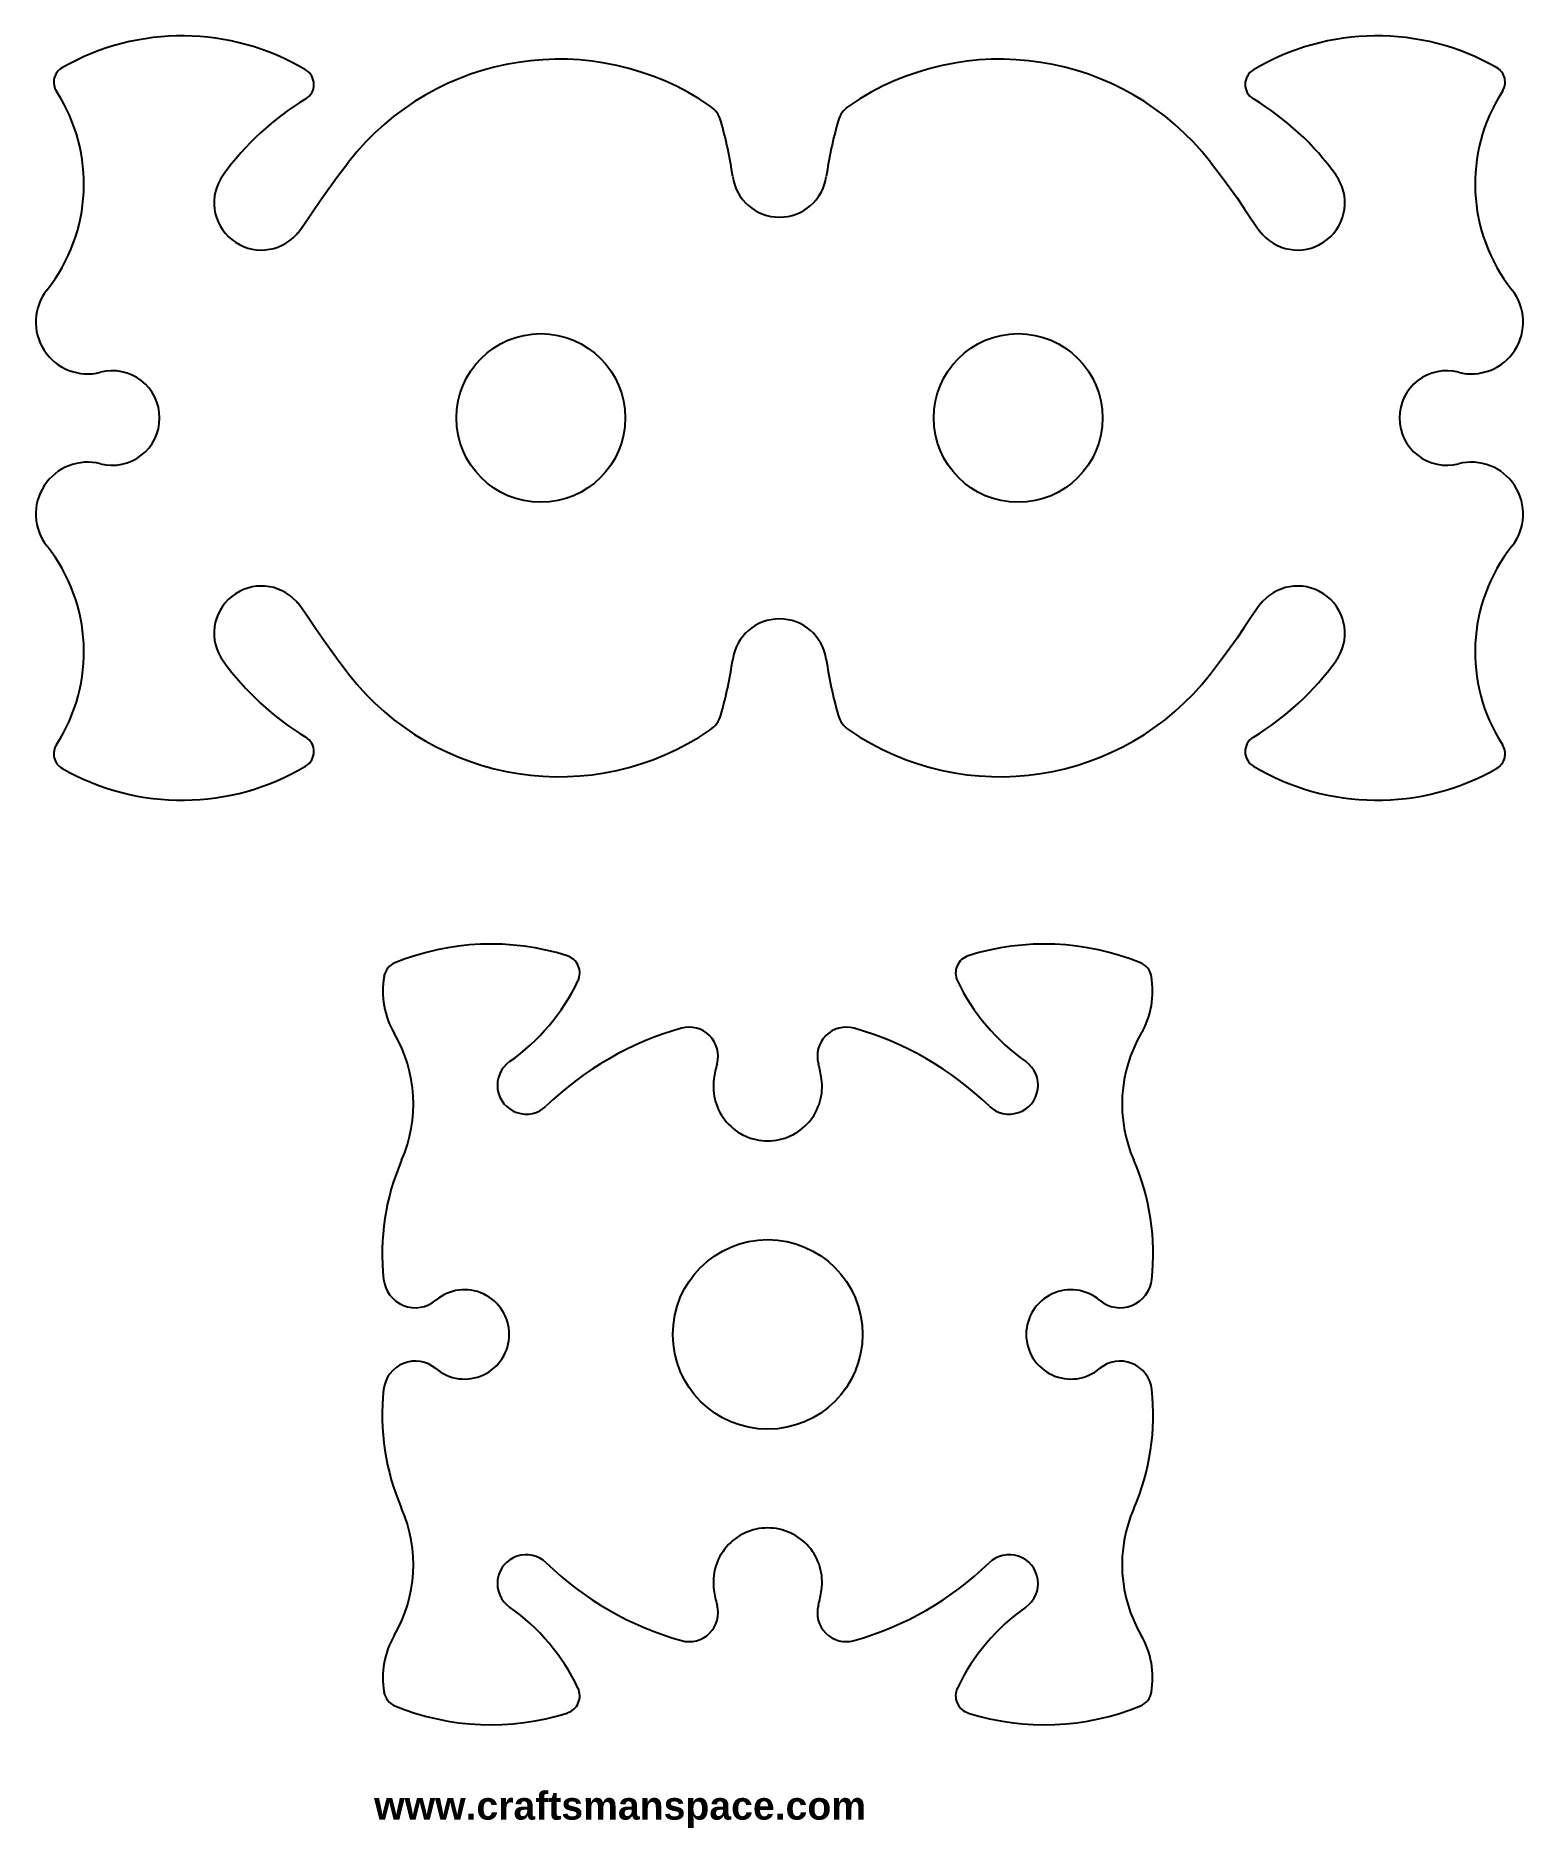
# Model space of a CAD drawing. Header units: millimetres. Extents: x -78 to 81, y -53 to 139.
import ezdxf

# ---------------------------------------------------------------- set-up
doc = ezdxf.new("R2010")
doc.units = ezdxf.units.MM
doc.header["$MEASUREMENT"] = 0
doc.layers.add('Default', color=7, linetype='Continuous')

msp = doc.modelspace()

# ---------------------------------------------------------------- linework, layer by layer
at = {"layer": 'Default'}
for points in [[(-50.42, 117.76), (-50.34, 117.85), (-50.26, 117.94), (-50.19, 118.04), (-50.11, 118.13), (-49.96, 118.33), (-49.81, 118.54), (-49.18, 119.48), (-48.47, 120.54), (-47.69, 121.68), (-46.14, 123.82), (-44.87, 125.51)], [(47.39, 125.51), (48.66, 123.82), (50.22, 121.68), (51, 120.54), (51.71, 119.48), (52.33, 118.54), (52.48, 118.33), (52.63, 118.13), (52.71, 118.04), (52.78, 117.94), (52.86, 117.85), (52.94, 117.76)], [(-44.87, 70.7), (-46.14, 72.39), (-47.69, 74.54), (-48.47, 75.67), (-49.18, 76.74), (-49.81, 77.67), (-49.96, 77.88), (-50.11, 78.08), (-50.19, 78.18), (-50.26, 78.27), (-50.34, 78.36), (-50.42, 78.45)], [(52.94, 78.45), (52.86, 78.36), (52.78, 78.27), (52.71, 78.18), (52.63, 78.08), (52.48, 77.88), (52.33, 77.67), (51.71, 76.74), (51, 75.67), (50.22, 74.54), (48.66, 72.39), (47.39, 70.7)]]:
    msp.add_lwpolyline(points, dxfattribs=at)
for centre, radius in [((-24.28, 98.11), 9.03), ((26.8, 98.11), 9.03), ((0, 0), 10.15)]:
    msp.add_circle(centre, radius, dxfattribs=at)
for centre, radius, start, end in [((-62.67, 113.22), 25.8, 59.1667, 119.746), ((65.19, 113.22), 25.8, 60.254, 120.8333), ((-22.33, 107.95), 28.57, 55.5318, 142.0694), ((24.85, 107.95), 28.57, 37.9306, 124.4682), ((-74.58, 134.05), 1.81, 119.746, 212.9483), ((-50.37, 133.82), 1.81, 301.1658, 59.1667), ((52.9, 133.82), 1.81, 120.8333, 238.8342), ((77.1, 134.05), 1.81, 327.0517, 60.254), ((-91.39, 123.16), 18.22, 321.5665, 32.9483), ((93.91, 123.16), 18.22, 147.0517, 218.4335), ((-33.87, 106.54), 30.08, 121.1658, 144.2638), ((-7.8, 129.12), 2.89, 15.7036, 55.5318), ((10.32, 129.12), 2.89, 124.4682, 164.2964), ((36.4, 106.54), 30.08, 35.7362, 58.8342), ((-50.22, 117.2), 46.96, 8.2664, 15.7036), ((52.74, 117.2), 46.96, 164.2964, 171.7336), ((-54.18, 121.15), 5.06, 144.2638, 317.9712), ((1.26, 124.67), 5.06, 188.2664, 270), ((1.26, 124.67), 5.06, 270, 351.7336), ((56.7, 121.15), 5.06, 222.0288, 35.7362), ((-72.77, 108.38), 5.55, 141.5665, 284.3677), ((75.29, 108.38), 5.55, 255.6323, 38.4335), ((-70.13, 98.11), 5.06, 0, 104.3677), ((72.66, 98.11), 5.06, 75.6323, 180), ((-70.13, 98.11), 5.06, 255.6323, 0), ((72.66, 98.11), 5.06, 180, 284.3677), ((-72.77, 87.83), 5.55, 75.6323, 218.4335), ((75.29, 87.83), 5.55, 321.5665, 104.3677), ((-91.39, 73.06), 18.22, 327.0517, 38.4335), ((93.91, 73.06), 18.22, 141.5665, 212.9483), ((-54.18, 75.06), 5.06, 42.0288, 215.7362), ((56.7, 75.06), 5.06, 324.2638, 137.9712), ((1.26, 71.54), 5.06, 90, 171.7336), ((1.26, 71.54), 5.06, 8.2664, 90), ((-33.87, 89.68), 30.08, 215.7362, 238.8342), ((-50.22, 79.02), 46.96, 344.2964, 351.7336), ((52.74, 79.02), 46.96, 188.2664, 195.7036), ((36.4, 89.68), 30.08, 301.1658, 324.2638), ((-22.33, 88.27), 28.57, 217.9306, 304.4682), ((24.85, 88.27), 28.57, 235.5318, 322.0694), ((-7.8, 67.09), 2.89, 304.4682, 344.2964), ((10.32, 67.09), 2.89, 195.7036, 235.5318), ((-50.37, 62.39), 1.81, 300.8333, 58.8342), ((52.9, 62.39), 1.81, 121.1658, 239.1667), ((-74.58, 62.16), 1.81, 147.0517, 240.254), ((77.1, 62.16), 1.81, 299.746, 32.9483), ((-62.67, 82.99), 25.8, 240.254, 300.8333), ((65.19, 82.99), 25.8, 239.1667, 299.746), ((-29.61, 14.66), 27.13, 72.5181, 112.2547), ((-22.04, 38.69), 1.93, 334.5103, 72.5181), ((22.04, 38.69), 1.93, 107.4819, 205.4897), ((29.61, 14.66), 27.13, 67.7453, 107.4819), ((-39.16, 37.98), 1.93, 112.2547, 169.9543), ((39.16, 37.98), 1.93, 10.0457, 67.7453), ((-32.24, 36.75), 8.95, 169.9543, 210.278), ((-40.44, 47.46), 22.31, 305.0823, 334.5103), ((40.44, 47.46), 22.31, 205.4897, 234.9177), ((32.24, 36.75), 8.95, 329.722, 10.0457), ((0, 0), 34.05, 105.7402, 134.0937), ((-8.4, 29.8), 3.09, 344.448, 105.7402), ((8.4, 29.8), 3.09, 74.2598, 195.552), ((0, 0), 34.05, 45.9063, 74.2598), ((-52.97, 24.65), 15.05, 336.4858, 30.278), ((52.97, 24.65), 15.05, 149.722, 203.5142), ((-25.84, 26.67), 3.09, 125.0823, 314.0937), ((6.87, 25.55), 12.76, 164.448, 171.8265), ((-6.87, 25.55), 12.76, 8.1735, 15.552), ((25.84, 26.67), 3.09, 225.9063, 54.9177), ((0, 26.54), 5.82, 171.8265, 270), ((0, 26.54), 5.82, 270, 8.1735), ((-16.21, 8.66), 25.04, 156.4858, 186.343), ((16.21, 8.66), 25.04, 353.657, 23.5142), ((-37.71, 6.27), 3.41, 186.343, 310.0463), ((37.71, 6.27), 3.41, 229.9537, 353.657), ((-32.44, 0), 4.78, 0, 130.0463), ((32.44, 0), 4.78, 49.9537, 180), ((-32.44, 0), 4.78, 229.9537, 0), ((32.44, 0), 4.78, 180, 310.0463), ((-37.71, -6.27), 3.41, 49.9537, 173.657), ((37.71, -6.27), 3.41, 6.343, 130.0463), ((-16.21, -8.66), 25.04, 173.657, 203.5142), ((16.21, -8.66), 25.04, 336.4858, 6.343), ((-52.97, -24.65), 15.05, 329.722, 23.5142), ((52.97, -24.65), 15.05, 156.4858, 210.278), ((0, -26.54), 5.82, 90, 188.1735), ((0, -26.54), 5.82, 351.8265, 90), ((-25.84, -26.67), 3.09, 45.9063, 234.9177), ((0, 0), 34.05, 225.9063, 254.2598), ((0, 0), 34.05, 285.7402, 314.0937), ((25.84, -26.67), 3.09, 305.0823, 134.0937), ((6.87, -25.55), 12.76, 188.1735, 195.552), ((-6.87, -25.55), 12.76, 344.448, 351.8265), ((-40.44, -47.46), 22.31, 25.4897, 54.9177), ((-8.4, -29.8), 3.09, 254.2598, 15.552), ((8.4, -29.8), 3.09, 164.448, 285.7402), ((40.44, -47.46), 22.31, 125.0823, 154.5103), ((-32.24, -36.75), 8.95, 149.722, 190.0457), ((32.24, -36.75), 8.95, 349.9543, 30.278), ((-39.16, -37.98), 1.93, 190.0457, 247.7453), ((-22.04, -38.69), 1.93, 287.4819, 25.4897), ((22.04, -38.69), 1.93, 154.5103, 252.5181), ((39.16, -37.98), 1.93, 292.2547, 349.9543), ((-29.61, -14.66), 27.13, 247.7453, 287.4819), ((29.61, -14.66), 27.13, 252.5181, 292.2547)]:
    msp.add_arc(centre, radius, start, end, dxfattribs=at)

# ---------------------------------------------------------------- texts
at = {"layer": 'Default', "insert": (-42.11, -48.95), "char_height": 3, "width": 85.4582, "attachment_point": 1}
msp.add_mtext('{\\fArial|b1|i0|c0|p34;www.craftsmanspace.com}', dxfattribs=at)

doc.saveas('drawing.dxf')
